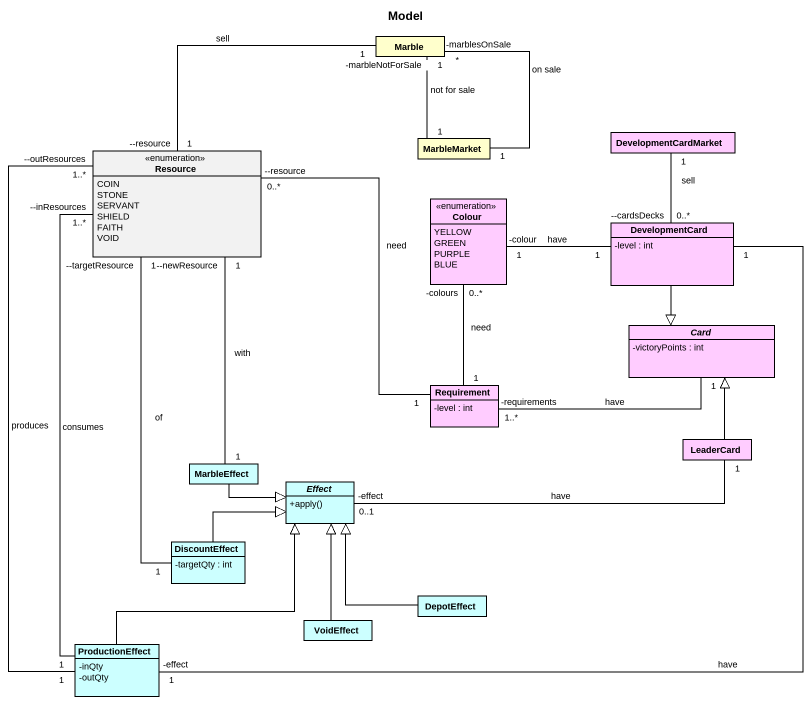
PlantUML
@startuml
title Model
hide circle
hide empty members
skinparam classAttributeIconSize 0
class Marble #FFFFCC
enum Resource {
  COIN
  STONE
  SERVANT
  SHIELD
  FAITH
  VOID
}
class MarbleMarket #FFFFCC
class DevelopmentCardMarket #FFCCFF
enum Colour #FFCCFF {
  YELLOW
  GREEN
  PURPLE
  BLUE
}
class DevelopmentCard #FFCCFF {
  -level : int
}
abstract class "Card" as Card_ #FFCCFF {
  -victoryPoints : int
}
class Requirement #FFCCFF {
  -level : int
}
class MarbleEffect #CCFFFF
class LeaderCard #FFCCFF
abstract class Effect #CCFFFF {
  +apply()
}
class DiscountEffect #CCFFFF {
  -targetQty : int
}
class VoidEffect #CCFFFF
class DepotEffect #CCFFFF
class ProductionEffect #CCFFFF {
  -inQty
  -outQty
}
Marble "1" -- "--resource\n1" Resource : sell
MarbleMarket "1" -up- "-marblesOnSale\n*" Marble : on sale
MarbleMarket "1" -up- "1\n-marbleNotForSale" Marble : not for sale
DevelopmentCardMarket "1" -- "0..*\n--cardsDecks" DevelopmentCard : sell
DevelopmentCard "1" -left- "1\n-colour" Colour : have
DevelopmentCard --|> Card_
Card_ "1" -left- "-requirements\n1..*" Requirement : have
Requirement "1" -up- "0..*\n--resource" Resource : need
Requirement "1" -up- "-colours\n0..*" Colour : need
MarbleEffect "1" -up- "--newResource\n1" Resource : with
MarbleEffect -right-|> Effect
LeaderCard -up-|> Card_
Effect "0..1\n-effect" -right- "1" LeaderCard : have
DiscountEffect "1" -up- "--targetResource\n1" Resource : of
DiscountEffect -right-|> Effect
VoidEffect -up-|> Effect
DepotEffect -up-|> Effect
ProductionEffect "1" -up- "--inResources\n1..*" Resource : consumes
ProductionEffect "1" -up- "--outResources\n1..*" Resource : produces
ProductionEffect "-effect\n1" -up- "1" DevelopmentCard : have
ProductionEffect -up-|> Effect
@enduml
